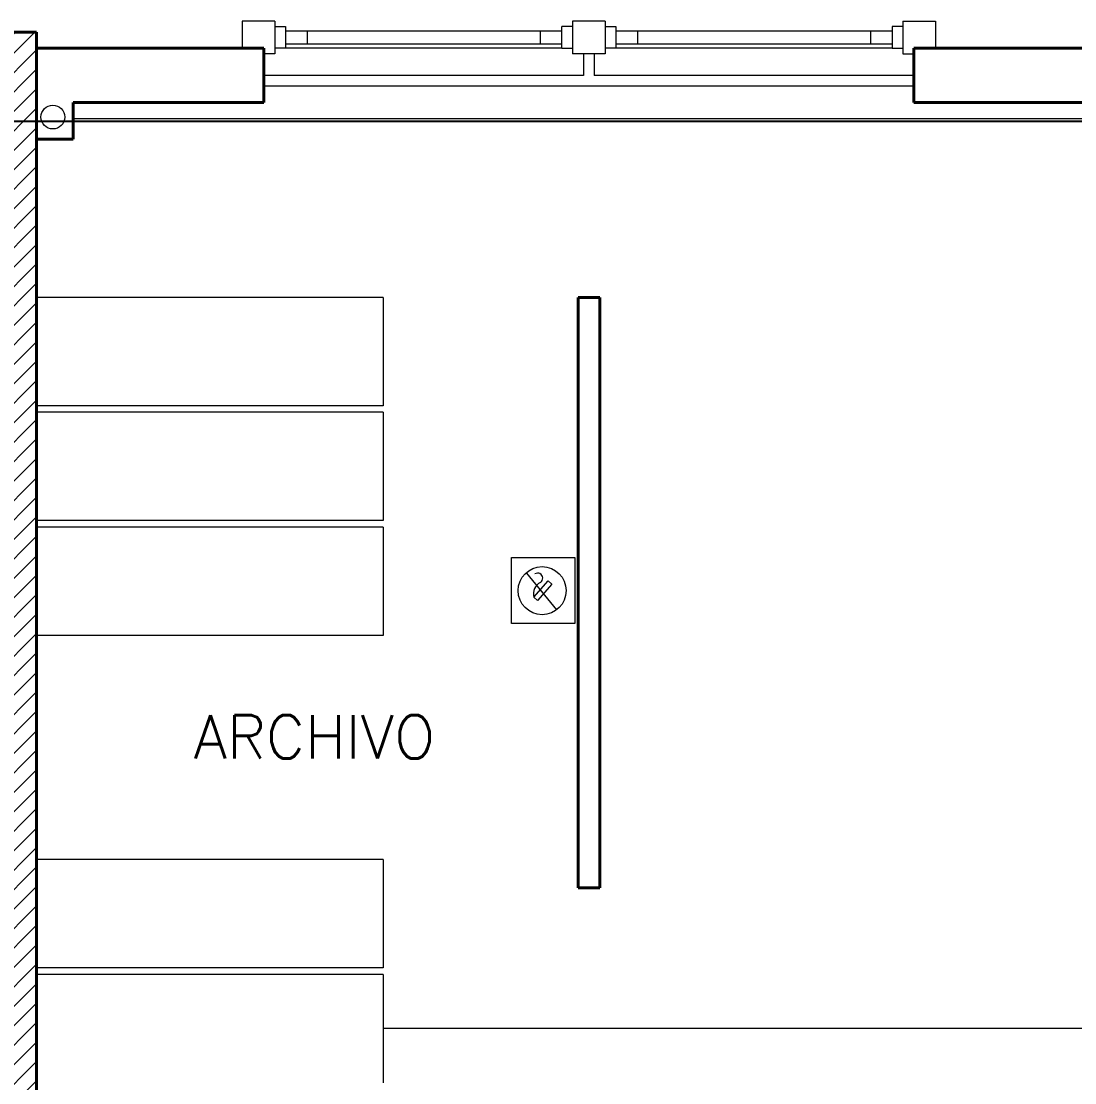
# Model space of a CAD drawing. Extents: x 1009 to 1343, y -172900 to 201.
# Drawn here: x 1173.41 to 1178.274, y 136.825 to 141.725 of the extents above; entities that cross this region are included whole.
import ezdxf

# ---------------------------------------------------------------- set-up
doc = ezdxf.new("R2010")
doc.units = 0
doc.header["$LTSCALE"] = 0.5
doc.layers.add('Cableado', color=100, linetype='CONTINUOUS')
for name, color, linetype, lineweight in [('Carpintería', 55, 'CONTINUOUS', 20), ('Detalles 01', 8, 'CONTINUOUS', 9), ('Equipamiento fijo', 31, 'CONTINUOUS', 13), ('Muros corte', 7, 'CONTINUOUS', 40), ('Punta 02', 11, 'CONTINUOUS', 20), ('Sist. contra incendio', 1, 'CONTINUOUS', 18), ('Tratamiento pisos', 251, 'CONTINUOUS', 9)]:
    doc.layers.add(name, color=color, linetype=linetype, lineweight=lineweight)
doc.styles.add('Texto 2 mm', font='simplex.shx', dxfattribs={"height": 0.2})

msp = doc.modelspace()

# ---------------------------------------------------------------- hatches: boundary and pattern name
at = {"layer": 'Detalles 01'}
h = msp.add_hatch(dxfattribs=at)
h.set_pattern_fill('ANSI31', color=256, scale=0.02, style=0)
h.set_pattern_definition([(45, (132.33464, 13.46995), (-0.0449012806, 0.0449012806), [])])
h.paths.add_polyline_path([(1173.4803, 141.6751), (1173.2403, 141.6751), (1173.2403, 141.6001), (1171.0803, 141.6001), (1171.0803, 141.3501), (1171.6903, 141.3501), (1171.6903, 141.0059), (1171.8403, 141.0059), (1171.8403, 141.3501), (1173.2403, 141.3501), (1173.2403, 136.8251), (1171.8403, 136.8251), (1171.8403, 137.1692), (1171.6903, 137.1692), (1171.6903, 136.6751), (1173.4803, 136.6751)])
h.paths.add_polyline_path([(1171.8403, 140.2059), (1171.6903, 140.2059), (1171.6903, 139.4876), (1171.8403, 139.4876)], flags=17)

# ---------------------------------------------------------------- linework, layer by layer
at = {"layer": 'Cableado'}
msp.add_line((1188.1272, 141.2626), (1172.6937, 141.2626), dxfattribs=at)
at = {"layer": 'Carpintería'}
for p, q in [((1174.5803, 141.7251), (1174.4303, 141.7251)), ((1174.4303, 141.7251), (1174.4303, 141.6001)), ((1174.5803, 141.7251), (1174.5803, 141.5751)), ((1176.1053, 141.7251), (1175.9553, 141.7251)), ((1175.9553, 141.7251), (1175.9553, 141.5751)), ((1176.1053, 141.7251), (1176.1053, 141.5751)), ((1177.4803, 141.7251), (1177.4803, 141.5751)), ((1177.4803, 141.7251), (1177.6303, 141.7251)), ((1177.6303, 141.7251), (1177.6303, 141.6001)), ((1174.5803, 141.7001), (1174.6303, 141.7001)), ((1174.6303, 141.7001), (1174.6303, 141.6001)), ((1174.6303, 141.6801), (1175.9053, 141.6801)), ((1174.7303, 141.6801), (1174.7303, 141.6201)), ((1175.8053, 141.6801), (1175.8053, 141.6201)), ((1175.9553, 141.7001), (1175.9053, 141.7001)), ((1175.9053, 141.6001), (1175.9053, 141.7001)), ((1176.1053, 141.7001), (1176.1553, 141.7001)), ((1176.1553, 141.7001), (1176.1553, 141.6001)), ((1176.1553, 141.6801), (1177.4303, 141.6801)), ((1176.2553, 141.6801), (1176.2553, 141.6201)), ((1177.3303, 141.6801), (1177.3303, 141.6201)), ((1177.4303, 141.7001), (1177.4303, 141.6001)), ((1177.4803, 141.7001), (1177.4303, 141.7001)), ((1174.6303, 141.6201), (1175.9053, 141.6201)), ((1176.1553, 141.6201), (1177.4303, 141.6201)), ((1174.5803, 141.5751), (1174.5303, 141.5751)), ((1174.6303, 141.6001), (1174.5803, 141.6001)), ((1175.9053, 141.6001), (1175.9553, 141.6001)), ((1176.1053, 141.5751), (1175.9553, 141.5751)), ((1176.1553, 141.6001), (1176.1053, 141.6001)), ((1177.4303, 141.6001), (1177.4803, 141.6001)), ((1177.4803, 141.5751), (1177.5303, 141.5751))]:
    msp.add_line(p, q, dxfattribs=at)
at = {"layer": 'Detalles 01'}
for p, q in [((1175.9053, 141.6001), (1174.6303, 141.6001)), ((1176.0053, 141.5751), (1176.0053, 141.4751)), ((1176.0553, 141.5751), (1176.0553, 141.4751)), ((1177.4303, 141.6001), (1176.1553, 141.6001)), ((1176.0053, 141.4751), (1174.5303, 141.4751)), ((1177.5303, 141.4751), (1176.0553, 141.4751)), ((1177.5303, 141.4251), (1174.5303, 141.4251))]:
    msp.add_line(p, q, dxfattribs=at)
msp.add_circle((1173.5559, 141.2829), 0.055, dxfattribs=at)
at = {"layer": 'Equipamiento fijo'}
for p, q in [((1175.0803, 140.4501), (1173.4803, 140.4501)), ((1175.0803, 140.4501), (1175.0803, 139.9501)), ((1175.0803, 139.9501), (1173.4803, 139.9501)), ((1175.0803, 139.9201), (1173.4803, 139.9201)), ((1175.0803, 139.9201), (1175.0803, 139.4201)), ((1175.0803, 139.4201), (1173.4803, 139.4201)), ((1175.0803, 139.3901), (1173.4803, 139.3901)), ((1175.0803, 139.3901), (1175.0803, 138.8901)), ((1175.0803, 138.8901), (1173.4803, 138.8901)), ((1175.0803, 137.8551), (1173.4803, 137.8551)), ((1175.0803, 137.8551), (1175.0803, 137.3551)), ((1175.0803, 137.3551), (1173.4803, 137.3551)), ((1175.0803, 137.3251), (1173.4803, 137.3251)), ((1175.0803, 137.3251), (1175.0803, 136.8251))]:
    msp.add_line(p, q, dxfattribs=at)
at = {"layer": 'Muros corte'}
for p, q in [((1173.4803, 141.6751), (1173.2403, 141.6751)), ((1173.4803, 141.6751), (1173.4803, 136.6751)), ((1174.5303, 141.6001), (1173.4803, 141.6001)), ((1174.5303, 141.6001), (1174.5303, 141.3501)), ((1178.5803, 141.6001), (1177.5303, 141.6001)), ((1177.5303, 141.6001), (1177.5303, 141.3501)), ((1174.5303, 141.3501), (1173.6503, 141.3501)), ((1173.6503, 141.1801), (1173.6503, 141.3501)), ((1178.5803, 141.3501), (1177.5303, 141.3501)), ((1173.4803, 141.1801), (1173.6503, 141.1801)), ((1175.9803, 140.4501), (1175.9803, 137.7251)), ((1176.0803, 140.4501), (1175.9803, 140.4501)), ((1176.0803, 140.4501), (1176.0803, 137.7251)), ((1176.0803, 137.7251), (1175.9803, 137.7251))]:
    msp.add_line(p, q, dxfattribs=at)
at = {"layer": 'Sist. contra incendio'}
msp.add_line((1175.742, 139.1775), (1175.8805, 139.0075), dxfattribs=at)
at = {"layer": 'Sist. contra incendio', "color": 0}
for points in [[(1175.6724, 139.2499), (1175.9658, 139.2499), (1175.9658, 138.9446), (1175.6724, 138.9446)], [(1175.7937, 139.0518), (1175.7766, 139.067), (1175.8428, 139.1418), (1175.8599, 139.1267)]]:
    msp.add_lwpolyline(points, close=True, dxfattribs=at)
at = {"layer": 'Sist. contra incendio'}
msp.add_circle((1175.8145, 139.0966), 0.1108, dxfattribs=at)
at = {"layer": 'Sist. contra incendio', "color": 0}
for centre, radius, start, end in [((1175.794, 139.1543), 0.0234, 303.3783, 123.3783), ((1175.8343, 139.0818), 0.0596, 117.3995, 194.4218)]:
    msp.add_arc(centre, radius, start, end, dxfattribs=at)
at = {"layer": 'Tratamiento pisos'}
for p, q in [((1178.5803, 141.2751), (1173.6503, 141.2751)), ((1178.5803, 137.0751), (1175.0803, 137.0751))]:
    msp.add_line(p, q, dxfattribs=at)

# ---------------------------------------------------------------- texts
at = {"layer": 'Punta 02', "insert": (1174.2057, 138.322), "char_height": 0.2, "width": 1.298567, "attachment_point": 7, "style": 'Texto 2 mm'}
msp.add_mtext('ARCHIVO', dxfattribs=at)

doc.saveas('drawing.dxf')
